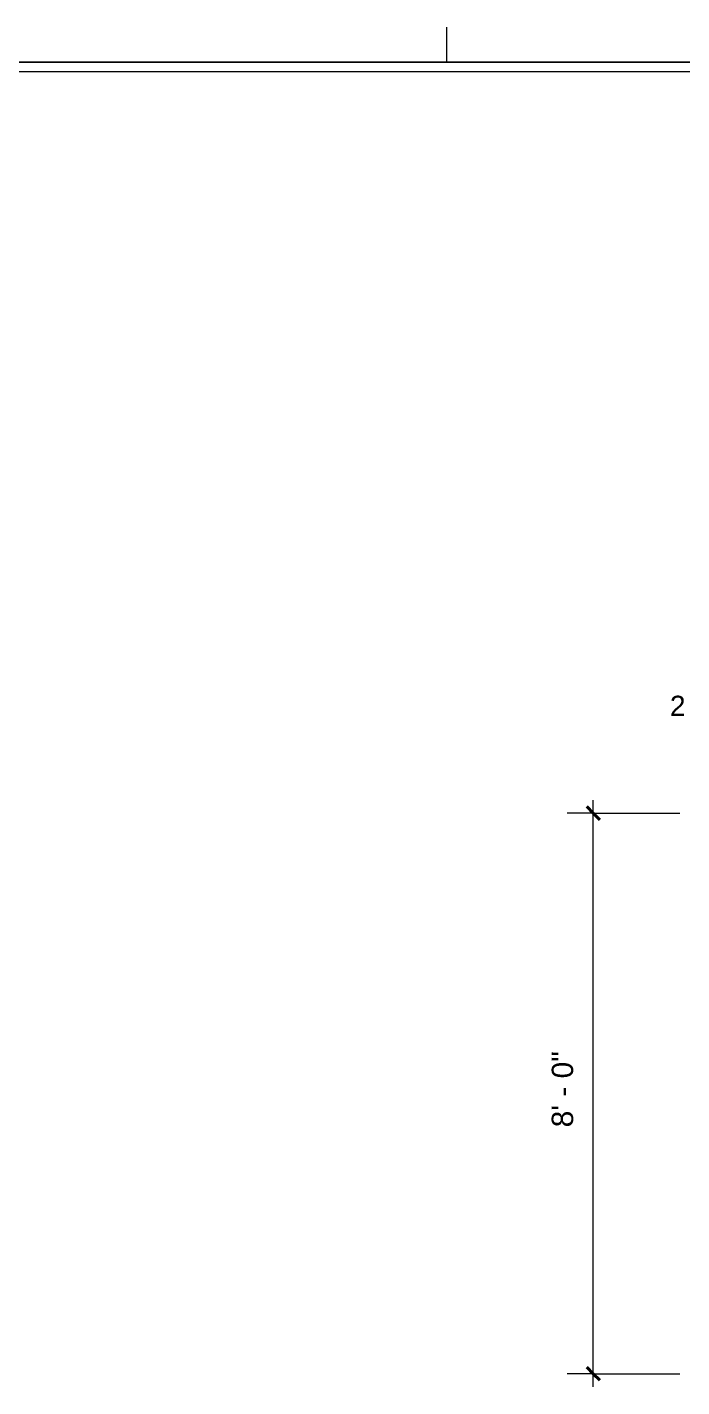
# Model space of a CAD drawing. Header units: inches. Extents: x -6061 to 13621, y -296 to 7483.
# Drawn here: x -5777.8 to -5665.7, y 605.2 to 838.1 of the extents above; entities that cross this region are included whole.
import ezdxf

# ---------------------------------------------------------------- set-up
doc = ezdxf.new("R2010")
doc.units = ezdxf.units.IN
doc.header["$MEASUREMENT"] = 0
doc.layers.get('0').update_dxf_attribs({"linetype": 'CONTINUOUS'})
doc.styles.add('Arial$001H0', font='arial.ttf')

msp = doc.modelspace()

# ---------------------------------------------------------------- linework, layer by layer
at = {"color": 8, "linetype": 'Continuous', "lineweight": 9, "true_color": 0x7f7f7f}
for p, q in [((-5705.89732, 832.10905), (-5705.89732, 838.11584)), ((-6000.06972, 832.10905), (-4553.39506, 832.10905))]:
    msp.add_line(p, q, dxfattribs=at)
at = {"color": 7, "linetype": 'Continuous', "lineweight": 9, "true_color": 0x000007}
for p, q in [((-4553.39506, 832.10905), (-5994.06293, 832.10905)), ((-5992.46112, 830.50724), (-4554.59642, 830.50724)), ((-5680.829, 605.21267), (-5680.829, 705.72624)), ((-5680.829, 703.48371), (-5685.31406, 703.48371)), ((-5680.829, 703.48371), (-5666.01225, 703.48371)), ((-5680.829, 607.4552), (-5685.31406, 607.4552)), ((-5680.829, 607.4552), (-5666.01225, 607.4552))]:
    msp.add_line(p, q, dxfattribs=at)
at = {"color": 7, "linetype": 'Continuous', "lineweight": 40, "true_color": 0x000007}
for p, q in [((-5680.829, 703.48371), (-5681.95026, 704.60498)), ((-5680.829, 703.48371), (-5679.70773, 702.36244)), ((-5680.829, 607.4552), (-5681.95026, 608.57647)), ((-5680.829, 607.4552), (-5679.70773, 606.33394))]:
    msp.add_line(p, q, dxfattribs=at)

# ---------------------------------------------------------------- texts
at = {"color": 7, "true_color": 0x000007, "style": 'Arial$001H0'}
msp.add_text('2 1/2"3\' - 0"', height=3.4549109, dxfattribs=at).set_placement((-5667.69432, 720.14215))
msp.add_text('8\' - 0"', height=3.667117, rotation=90, dxfattribs=at).set_placement((-5684.27302, 649.66256))

doc.saveas('drawing.dxf')
